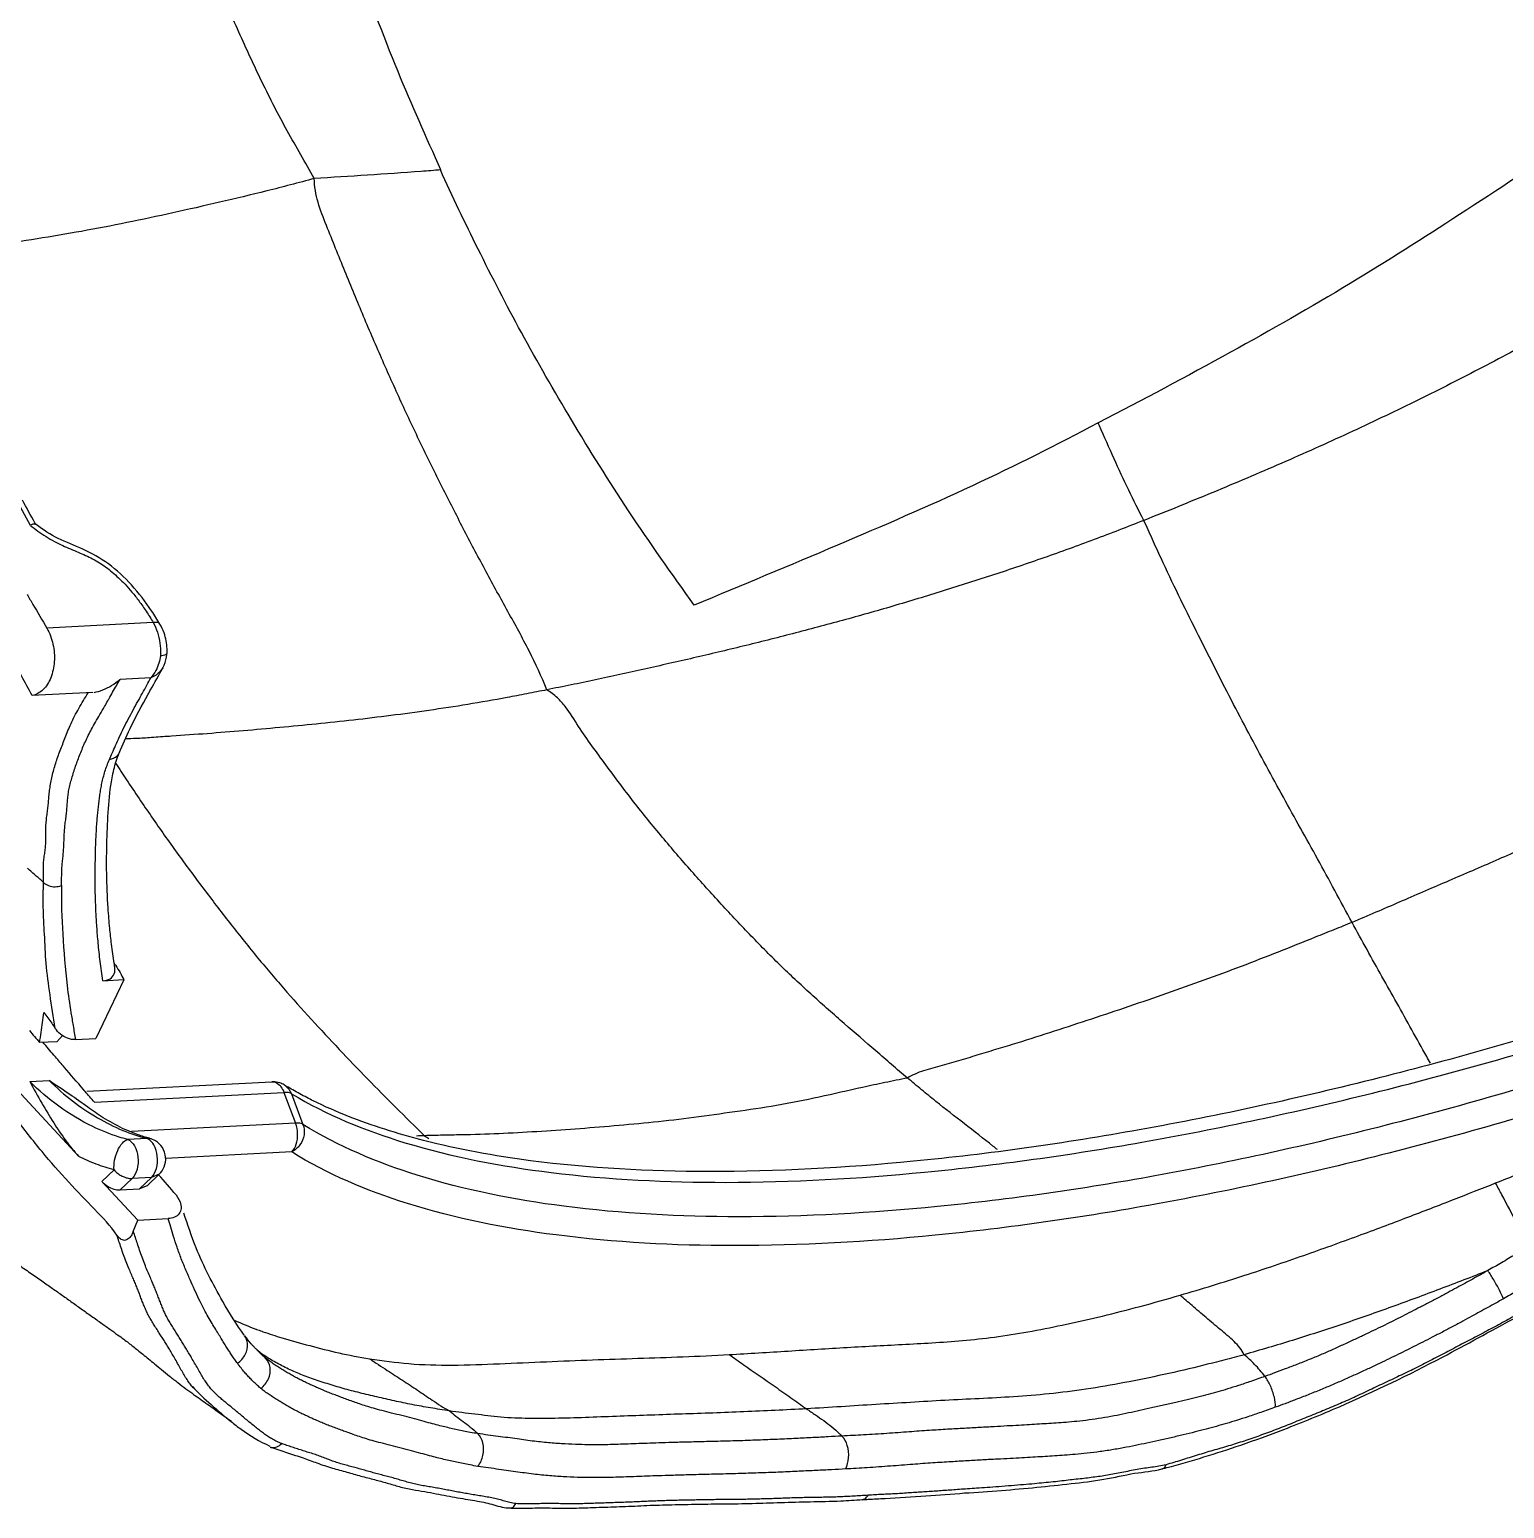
# Model space of a CAD drawing. Header units: inches. Extents: x 133169 to 134399, y -43543 to -42673.
# Drawn here: x 133309.28 to 133343.99, y -43425.19 to -43390.38 of the extents above; entities that cross this region are included whole.
import ezdxf

# ---------------------------------------------------------------- set-up
doc = ezdxf.new("R2010")
doc.units = ezdxf.units.IN
doc.header["$LTSCALE"] = 2
doc.header["$MEASUREMENT"] = 0
doc.layers.get('0').update_dxf_attribs({"linetype": 'CONTINUOUS'})

msp = doc.modelspace()

# ---------------------------------------------------------------- linework, layer by layer
at = {"color": 7, "linetype": 'Continuous'}
for p, q in [((133312.19, -43404.339), (133309.684, -43404.468)), ((133312.346, -43404.373), (133312.345, -43404.372)), ((133312.512, -43405.066), (133312.512, -43405.066)), ((133312.135, -43405.636), (133311.406, -43405.673)), ((133310.764, -43405.981), (133309.34, -43406.054)), ((133311.386, -43407.407), (133311.388, -43407.404)), ((133311.496, -43412.748), (133310.837, -43414.13)), ((133311.001, -43412.767), (133311.499, -43412.741)), ((133309.916, -43414.202), (133310.057, -43414.048)), ((133309.916, -43414.202), (133309.514, -43414.223)), ((133310.358, -43414.154), (133310.837, -43414.13)), ((133310.434, -43416.901), (133308.974, -43415.325)), ((133309.282, -43415.142), (133309.738, -43415.119)), ((133310.626, -43415.368), (133314.981, -43415.144)), ((133310.804, -43415.626), (133315.265, -43415.397)), ((133315.265, -43415.397), (133315.538, -43416.12)), ((133315.267, -43415.217), (133315.268, -43415.217)), ((133315.439, -43415.426), (133315.712, -43416.148)), ((133315.538, -43416.12), (133311.677, -43416.318)), ((133312.044, -43416.479), (133311.586, -43416.503)), ((133315.447, -43416.798), (133312.476, -43416.951)), ((133310.981, -43417.491), (133311.265, -43417.219)), ((133311.824, -43418.401), (133310.981, -43417.491)), ((133311.406, -43417.691), (133311.69, -43417.42)), ((133312.146, -43417.397), (133311.69, -43417.42)), ((133312.146, -43417.397), (133311.862, -43417.668)), ((133312.327, -43417.324), (133312.043, -43417.595)), ((133312.327, -43417.324), (133312.146, -43417.397)), ((133311.406, -43417.691), (133311.862, -43417.668)), ((133312.043, -43417.595), (133311.862, -43417.668)), ((133312.725, -43417.81), (133312.819, -43417.971)), ((133311.719, -43418.667), (133311.824, -43418.401)), ((133311.824, -43418.401), (133312.538, -43418.365)), ((133314.627, -43421.457), (133314.625, -43421.455)), ((133313.124, -43422.346), (133313.104, -43422.322)), ((133335.95, -43424.251), (133335.954, -43424.25)), ((133328.876, -43424.979), (133328.877, -43424.979))]:
    msp.add_line(p, q, dxfattribs=at)
for points, start_tangent, end_tangent in [([(133315.979, -43393.884), (133315.662, -43393.326), (133315.343, -43392.765), (133315.039, -43392.195), (133314.751, -43391.616), (133314.203, -43390.437), (133313.685, -43389.237), (133313.193, -43388.016), (133312.728, -43386.772), (133312.301, -43385.504), (133311.905, -43384.215), (133311.539, -43382.91), (133311.215, -43381.586), (133310.906, -43380.252), (133310.732, -43379.586), (133310.517, -43378.929)], (-0.485106, 0.874455), (-0.349292, 0.937014)), ([(133318.959, -43393.683), (133317.95, -43391.369), (133316.941, -43388.715), (133315.934, -43385.679), (133315.009, -43382.163)], (-0.411961, 0.911202), (-0.225153, 0.974324)), ([(133348.466, -43390.985), (133345.63, -43392.944), (133342.931, -43394.734), (133340.357, -43396.356), (133337.541, -43397.974), (133334.426, -43399.637)], (-0.822245, -0.569134), (-0.889352, -0.457223)), ([(133353.05, -43392.627), (133351.756, -43393.471), (133350.421, -43394.307), (133349.059, -43395.136), (133347.683, -43395.96), (133346.286, -43396.778), (133344.856, -43397.585), (133343.385, -43398.374), (133341.87, -43399.139), (133340.318, -43399.879), (133338.734, -43400.59), (133337.125, -43401.274), (133336.313, -43401.607), (133335.501, -43401.932)], (-0.831245, -0.555906), (-0.93078, -0.365579)), ([(133315.979, -43393.884), (133314.86, -43394.177), (133313.749, -43394.444), (133312.651, -43394.694), (133311.567, -43394.923), (133310.501, -43395.128), (133309.454, -43395.305), (133308.422, -43395.463), (133307.868, -43395.543)], (-0.963881, -0.266332), (-0.990151, -0.14)), ([(133318.959, -43393.683), (133318.49, -43393.718), (133317.231, -43393.806), (133315.979, -43393.884)], (-0.997125, -0.07578), (-0.998319, -0.057967)), ([(133321.451, -43405.921), (133321.034, -43405.005), (133320.536, -43404.079), (133320.022, -43403.139), (133319.517, -43402.183), (133319.02, -43401.21), (133318.531, -43400.221), (133318.054, -43399.21), (133317.59, -43398.179), (133317.139, -43397.131), (133316.918, -43396.6), (133316.698, -43396.066), (133316.481, -43395.53), (133316.265, -43394.99), (133316.067, -43394.443), (133315.979, -43393.884)], (-0.363032, 0.931777), (-0.004609, 0.999989)), ([(133324.919, -43403.928), (133323.374, -43401.705), (133322.028, -43399.562), (133320.854, -43397.512), (133319.833, -43395.544), (133318.946, -43393.684)], (-0.581204, 0.813758), (-0.412659, 0.910886)), ([(133334.425, -43399.634), (133331.469, -43401.115), (133328.294, -43402.514), (133324.919, -43403.928)], (-0.879852, -0.475248), (-0.922869, -0.385113)), ([(133335.501, -43401.932), (133335.145, -43401.22), (133334.8, -43400.479), (133334.457, -43399.707), (133334.426, -43399.637)], (-0.460718, 0.887547), (-0.399138, 0.916891)), ([(133309.298, -43402.049), (133308.921, -43401.363)], (-0.478026, 0.878346), (-0.485593, 0.874185)), ([(133309.403, -43401.991), (133309.108, -43401.454)], (-0.478927, 0.877855), (-0.484867, 0.874588)), ([(133309.419, -43402.023), (133309.38, -43402.018), (133309.298, -43402.048)], (-0.819147, 0.573584), (-0.900523, -0.434807)), ([(133309.298, -43402.049), (133309.476, -43402.185), (133309.665, -43402.312)], (0.77078, -0.637101), (0.849527, -0.527546)), ([(133309.424, -43402.028), (133309.403, -43401.991)], (-0.478592, 0.878037), (-0.478927, 0.877855)), ([(133309.953, -43402.358), (133309.431, -43402.032), (133309.419, -43402.023)], (-0.897052, 0.441926), (-0.78669, 0.617348)), ([(133335.501, -43401.932), (133334.328, -43402.385), (133333.149, -43402.812), (133331.964, -43403.214), (133330.778, -43403.592), (133329.593, -43403.951), (133328.411, -43404.286), (133327.235, -43404.599), (133326.066, -43404.893), (133324.902, -43405.17), (133323.746, -43405.433), (133322.594, -43405.687), (133322.023, -43405.804), (133321.451, -43405.921)], (-0.929174, -0.369643), (-0.978957, -0.204068)), ([(133340.401, -43411.394), (133339.994, -43410.642), (133339.59, -43409.901), (133339.187, -43409.174), (133338.785, -43408.449), (133338.379, -43407.7), (133337.972, -43406.941), (133337.563, -43406.165), (133337.15, -43405.358), (133336.736, -43404.535), (133336.319, -43403.693), (133335.906, -43402.824), (133335.703, -43402.378), (133335.501, -43401.932)], (-0.47523, 0.879862), (-0.415907, 0.909407)), ([(133309.665, -43402.312), (133309.862, -43402.426), (133310.057, -43402.523), (133310.244, -43402.605)], (0.849527, -0.527546), (0.91979, -0.392412)), ([(133312.151, -43404.064), (133311.675, -43403.451), (133311.134, -43402.957), (133310.529, -43402.611), (133309.953, -43402.358)], (-0.559833, 0.828606), (-0.897052, 0.441926)), ([(133310.244, -43402.605), (133310.423, -43402.681), (133310.596, -43402.757), (133310.762, -43402.838), (133310.92, -43402.928), (133311.072, -43403.031), (133311.222, -43403.149), (133311.371, -43403.283), (133311.525, -43403.436), (133311.687, -43403.618)], (0.91979, -0.392412), (0.642475, -0.766307)), ([(133311.687, -43403.618), (133311.854, -43403.831), (133312.022, -43404.071), (133312.19, -43404.339)], (0.642475, -0.766307), (0.511049, -0.859552)), ([(133309.218, -43403.673), (133309.356, -43403.908), (133309.684, -43404.468)], (0.504177, -0.8636), (0.50297, -0.864304)), ([(133309.34, -43406.054), (133308.843, -43405.131), (133308.335, -43404.189)], (-0.478541, 0.878065), (-0.478763, 0.877944)), ([(133312.347, -43404.372), (133312.151, -43404.064)], (-0.511379, 0.859355), (-0.559833, 0.828606)), ([(133312.342, -43404.375), (133312.31, -43404.344), (133312.19, -43404.339)], (-0.544367, 0.838847), (-0.98596, -0.166979)), ([(133309.684, -43404.468), (133309.829, -43404.848), (133309.859, -43405.259), (133309.775, -43405.636), (133309.592, -43405.919), (133309.34, -43406.054)], (0.50297, -0.864304), (-0.983982, -0.178269)), ([(133312.19, -43404.339), (133312.286, -43404.563)], (0.482609, -0.875836), (0.309075, -0.951038)), ([(133312.286, -43404.563), (133312.345, -43404.823)], (0.309075, -0.951038), (0.130573, -0.991439)), ([(133312.442, -43404.581), (133312.345, -43404.372)], (-0.33339, 0.942789), (-0.511191, 0.859467)), ([(133312.513, -43404.955), (133312.442, -43404.581)], (-0.033563, 0.999437), (-0.33339, 0.942789)), ([(133312.345, -43404.823), (133312.357, -43405.072)], (0.130573, -0.991439), (-0.034617, -0.999401)), ([(133312.512, -43405.066), (133312.513, -43404.955)], (0.054959, 0.998489), (-0.033563, 0.999437)), ([(133312.323, -43405.289), (133312.248, -43405.467)], (-0.290586, -0.956849), (-0.474638, -0.880181)), ([(133312.355, -43405.119), (133312.323, -43405.289)], (-0.065688, -0.99784), (-0.290586, -0.956849)), ([(133312.507, -43405.065), (133312.48, -43405.094), (133312.355, -43405.119)], (-0.38262, -0.923906), (-0.995442, -0.095364)), ([(133312.357, -43405.072), (133312.355, -43405.119)], (-0.034617, -0.999401), (-0.066717, -0.997772)), ([(133312.412, -43405.401), (133312.501, -43405.153), (133312.504, -43405.136)], (0.479407, 0.877592), (0.152375, 0.988323)), ([(133312.504, -43405.136), (133312.511, -43405.066)], (0.152375, 0.988323), (0.052852, 0.998602)), ([(133353.214, -43405.367), (133352.962, -43405.454), (133352.709, -43405.571), (133352.203, -43405.849), (133351.694, -43406.125), (133351.183, -43406.392), (133350.671, -43406.663), (133350.158, -43406.935), (133349.119, -43407.467), (133348.061, -43407.987), (133346.988, -43408.496), (133345.905, -43408.996), (133344.814, -43409.486), (133343.715, -43409.968), (133342.612, -43410.444), (133341.51, -43410.919), (133340.962, -43411.157), (133340.401, -43411.394)], (-0.965059, -0.262032), (-0.92473, -0.380624)), ([(133310.795, -43405.979), (133310.999, -43405.922), (133311.208, -43405.817), (133311.406, -43405.673)], (0.987203, 0.159469), (0.758083, 0.652158)), ([(133311.117, -43406.181), (133311.142, -43406.136), (133311.233, -43405.975), (133311.321, -43405.823), (133311.406, -43405.673)], (0.49147, 0.870895), (0.484299, 0.874902)), ([(133311.826, -43406.194), (133311.935, -43405.997), (133312.038, -43405.81), (133312.135, -43405.636)], (0.483417, 0.87539), (0.480874, 0.87679)), ([(133312.126, -43405.919), (133312.417, -43405.398)], (0.491102, 0.871102), (0.471545, 0.881842)), ([(133312.412, -43405.401), (133312.354, -43405.484), (133312.135, -43405.636)], (-0.477332, -0.878723), (-0.918458, -0.395518)), ([(133312.248, -43405.467), (133312.135, -43405.636)], (-0.474638, -0.880181), (-0.633421, -0.773807)), ([(133309.605, -43410.452), (133309.606, -43410.318), (133309.604, -43410.181), (133309.604, -43410.042), (133309.614, -43409.903), (133309.633, -43409.774), (133309.65, -43409.647), (133309.659, -43409.518), (133309.662, -43409.384), (133309.662, -43409.246), (133309.664, -43409.103), (133309.676, -43408.96), (133309.693, -43408.822), (133309.71, -43408.69), (133309.723, -43408.561), (133309.734, -43408.428), (133309.749, -43408.289), (133309.771, -43408.142), (133309.801, -43407.989), (133309.838, -43407.836), (133309.881, -43407.685), (133309.93, -43407.536), (133309.984, -43407.387), (133310.042, -43407.235), (133310.101, -43407.08), (133310.164, -43406.922), (133310.234, -43406.757), (133310.315, -43406.585), (133310.411, -43406.405), (133310.518, -43406.218), (133310.625, -43406.036), (133310.654, -43405.987)], (0.019288, 0.999814), (0.506275, 0.862372)), ([(133311.642, -43406.834), (133312.068, -43406.023)], (0.431608, 0.902061), (0.487874, 0.872914)), ([(133312.068, -43406.023), (133312.126, -43405.919)], (0.487874, 0.872914), (0.491102, 0.871102)), ([(133321.451, -43405.921), (133320.982, -43406.012), (133320.514, -43406.102), (133319.588, -43406.264), (133318.677, -43406.404), (133317.781, -43406.526), (133316.898, -43406.632), (133316.026, -43406.725), (133315.164, -43406.808), (133314.308, -43406.884), (133313.461, -43406.952), (133312.62, -43407.011), (133312.202, -43407.041), (133312.145, -43407.045)], (-0.981729, -0.190285), (-0.997772, -0.06672)), ([(133329.939, -43415.058), (133329.565, -43414.741), (133329.194, -43414.419), (133328.451, -43413.777), (133327.711, -43413.121), (133326.979, -43412.438), (133326.262, -43411.715), (133325.556, -43410.962), (133324.856, -43410.189), (133324.169, -43409.388), (133323.494, -43408.555), (133323.166, -43408.123), (133322.84, -43407.684), (133322.511, -43407.238), (133322.198, -43406.781), (133321.89, -43406.32), (133321.698, -43406.108), (133321.451, -43405.921)], (-0.770568, 0.637358), (-0.861031, 0.508552)), ([(133310.028, -43410.526), (133310.031, -43410.397), (133310.034, -43410.267), (133310.039, -43410.137), (133310.048, -43410.006), (133310.062, -43409.873), (133310.074, -43409.738), (133310.083, -43409.604), (133310.089, -43409.472), (133310.094, -43409.342), (133310.101, -43409.212), (133310.115, -43409.08), (133310.132, -43408.945), (133310.149, -43408.808), (133310.161, -43408.673), (133310.17, -43408.54), (133310.183, -43408.409), (133310.203, -43408.276), (133310.234, -43408.14), (133310.271, -43408), (133310.314, -43407.859), (133310.361, -43407.717), (133310.412, -43407.574), (133310.468, -43407.429), (133310.527, -43407.285), (133310.59, -43407.141), (133310.659, -43406.996), (133310.738, -43406.845), (133310.83, -43406.68), (133310.935, -43406.499), (133311.043, -43406.311), (133311.117, -43406.181)], (0.010754, 0.999942), (0.49147, 0.870895)), ([(133311.601, -43406.609), (133311.714, -43406.398), (133311.826, -43406.194)], (0.464692, 0.885472), (0.483417, 0.87539)), ([(133311.39, -43407.033), (133311.492, -43406.822), (133311.601, -43406.609)], (0.423687, 0.905808), (0.464692, 0.885472)), ([(133311.158, -43407.557), (133311.222, -43407.409), (133311.3, -43407.231), (133311.39, -43407.033)], (0.395852, 0.918314), (0.423687, 0.905808)), ([(133311.385, -43407.407), (133311.642, -43406.834)], (0.394761, 0.918784), (0.431608, 0.902061)), ([(133312.145, -43407.045), (133311.783, -43407.066), (133311.534, -43407.076)], (-0.997772, -0.06672), (-0.998788, -0.049211)), ([(133311.158, -43407.557), (133311.339, -43407.474), (133311.385, -43407.406)], (0.988158, 0.153442), (0.40343, 0.915011)), ([(133311.316, -43407.601), (133311.388, -43407.404)], (0.304899, 0.952385), (0.387734, 0.921771)), ([(133310.981, -43408.118), (133311.013, -43407.981), (133311.052, -43407.842), (133311.1, -43407.7), (133311.158, -43407.557)], (0.202824, 0.979215), (0.395969, 0.918264)), ([(133311.218, -43407.993), (133311.316, -43407.601)], (0.184167, 0.982895), (0.304899, 0.952385)), ([(133311.307, -43407.657), (133311.559, -43408.035), (133311.854, -43408.475), (133312.15, -43408.912), (133312.752, -43409.764), (133313.364, -43410.592), (133313.984, -43411.399), (133314.613, -43412.186), (133315.255, -43412.943), (133315.907, -43413.674), (133316.566, -43414.382), (133317.23, -43415.075), (133317.9, -43415.753), (133318.574, -43416.415)], (0.549954, -0.835195), (0.717678, -0.696376)), ([(133310.893, -43411.881), (133310.861, -43411.494), (133310.84, -43411.149), (133310.828, -43410.835), (133310.822, -43410.549), (133310.822, -43410.288), (133310.824, -43410.048), (133310.828, -43409.826), (133310.833, -43409.622), (133310.84, -43409.433), (133310.849, -43409.257), (133310.859, -43409.092), (133310.871, -43408.938), (133310.885, -43408.792), (133310.901, -43408.652), (133310.917, -43408.518), (133310.935, -43408.385), (133310.956, -43408.252), (133310.981, -43408.118)], (-0.092955, 0.99567), (0.202824, 0.979215)), ([(133311.165, -43411.534), (133311.127, -43411.058), (133311.093, -43410.246), (133311.099, -43409.46), (133311.133, -43408.714), (133311.218, -43407.993)], (-0.096137, 0.995368), (0.184167, 0.982895)), ([(133309.605, -43410.452), (133309.521, -43410.377), (133309.436, -43410.304), (133309.227, -43410.116)], (-0.730985, 0.682394), (-0.72784, 0.685747)), ([(133309.882, -43413.888), (133309.759, -43413.096), (133309.669, -43412.358), (133309.629, -43411.671), (133309.6, -43411.034), (133309.605, -43410.452)], (-0.156251, 0.987717), (0.01815, 0.999835)), ([(133309.605, -43410.452), (133309.726, -43410.528), (133309.878, -43410.555), (133310.028, -43410.526)], (0.707361, -0.706852), (0.928281, 0.371879)), ([(133310.028, -43410.526), (133310.059, -43411.671), (133310.161, -43412.882), (133310.252, -43413.521)], (-0.017733, -0.999843), (0.157974, -0.987443)), ([(133311.207, -43411.909), (133311.165, -43411.534)], (-0.123319, 0.992367), (-0.096137, 0.995368)), ([(133340.401, -43411.394), (133339.974, -43411.567), (133339.536, -43411.743), (133338.663, -43412.092), (133337.789, -43412.431), (133336.911, -43412.755), (133336.031, -43413.069), (133335.15, -43413.374), (133334.269, -43413.669), (133333.388, -43413.957), (133332.508, -43414.238), (133332.068, -43414.372), (133331.629, -43414.504), (133331.192, -43414.637), (133330.752, -43414.763), (133330.316, -43414.887), (133330.116, -43414.963), (133329.939, -43415.058)], (-0.924684, -0.380734), (-0.835479, -0.549523)), ([(133342.248, -43414.711), (133342.157, -43414.548), (133341.806, -43413.92), (133341.455, -43413.29), (133341.105, -43412.666), (133340.753, -43412.036), (133340.401, -43411.394)], (-0.488211, 0.872725), (-0.477006, 0.8789)), ([(133310.939, -43412.312), (133310.893, -43411.881)], (-0.120322, 0.992735), (-0.092955, 0.99567)), ([(133311.269, -43412.355), (133311.207, -43411.909)], (-0.15302, 0.988223), (-0.123319, 0.992367)), ([(133311.001, -43412.767), (133310.939, -43412.312)], (-0.152166, 0.988355), (-0.120322, 0.992735)), ([(133311.001, -43412.767), (133311.171, -43412.719), (133311.27, -43412.602)], (0.998687, 0.051227), (0.371083, 0.9286)), ([(133311.284, -43412.45), (133311.269, -43412.355)], (-0.158285, 0.987393), (-0.15302, 0.988223)), ([(133311.27, -43412.354), (133311.306, -43412.409), (133311.407, -43412.576)], (0.545071, -0.83839), (0.49903, -0.866585)), ([(133311.27, -43412.602), (133311.283, -43412.45)], (0.371083, 0.9286), (-0.153224, 0.988192)), ([(133311.407, -43412.576), (133311.495, -43412.742)], (0.49903, -0.866585), (0.436283, -0.899809)), ([(133311.335, -43418.758), (133310.808, -43418.148), (133310.2, -43417.508), (133309.571, -43416.789), (133308.926, -43415.978), (133308.217, -43415.106), (133307.423, -43414.18), (133306.525, -43413.199)], (-0.545294, 0.838245), (-0.678633, 0.734478)), ([(133309.581, -43413.75), (133309.614, -43413.518)], (0.140155, 0.99013), (0.144102, 0.989563)), ([(133309.614, -43413.518), (133309.71, -43413.643), (133309.8, -43413.766), (133309.882, -43413.888)], (0.616148, -0.78763), (0.531445, -0.847093)), ([(133310.252, -43413.521), (133310.302, -43413.823)], (0.157974, -0.987443), (0.166371, -0.986063)), ([(133346.322, -43413.553), (133341.039, -43415.054), (133335.392, -43416.277), (133330.077, -43417.018), (133325.255, -43417.26), (133321.068, -43417.003), (133318.547, -43416.527)], (-0.953636, -0.300962), (-0.968422, 0.249315)), ([(133309.274, -43413.939), (133309.514, -43414.223)], (0.645997, -0.76334), (0.640685, -0.767803)), ([(133309.514, -43414.223), (133309.548, -43413.985), (133309.581, -43413.75)], (0.140869, 0.990028), (0.140155, 0.99013)), ([(133310.004, -43414.023), (133309.882, -43413.888)], (-0.77718, 0.629278), (-0.531445, 0.847093)), ([(133310.358, -43414.154), (133310.174, -43414.122), (133310.004, -43414.023)], (-0.998687, -0.051227), (-0.77718, 0.629278)), ([(133310.302, -43413.823), (133310.358, -43414.154)], (0.166371, -0.986063), (0.168734, -0.985662)), ([(133315.439, -43415.426), (133318.11, -43416.579), (133321.549, -43417.28), (133325.661, -43417.513), (133330.339, -43417.273), (133335.457, -43416.567), (133340.883, -43415.411), (133346.41, -43413.854)], (0.855128, -0.518418), (0.953869, 0.300224)), ([(133309.724, -43414.372), (133309.59, -43414.217)], (-0.655362, 0.755315), (-0.657449, 0.753499)), ([(133309.852, -43414.52), (133309.724, -43414.372)], (-0.653452, 0.756968), (-0.655362, 0.755315)), ([(133309.887, -43414.56), (133309.852, -43414.52)], (-0.652968, 0.757385), (-0.653452, 0.756968)), ([(133310.1, -43414.808), (133309.887, -43414.56)], (-0.651015, 0.759065), (-0.652968, 0.757385)), ([(133346.747, -43414.556), (133341.173, -43416.176), (133335.758, -43417.362), (133330.645, -43418.083), (133325.968, -43418.323), (133321.85, -43418.075), (133318.4, -43417.344), (133315.712, -43416.148)], (-0.950905, -0.309482), (-0.848722, 0.52884)), ([(133310.545, -43415.326), (133310.1, -43414.808)], (-0.652614, 0.75769), (-0.651015, 0.759065)), ([(133329.939, -43415.058), (133329.407, -43415.165), (133328.883, -43415.277), (133327.859, -43415.507), (133326.856, -43415.704), (133325.874, -43415.854), (133324.91, -43415.987), (133323.963, -43416.098), (133323.033, -43416.186), (133322.118, -43416.26), (133321.213, -43416.321), (133320.321, -43416.368), (133319.437, -43416.396), (133318.999, -43416.405), (133318.574, -43416.415)], (-0.981789, -0.189974), (-0.999605, -0.028108)), ([(133332.055, -43416.743), (133331.95, -43416.66), (133331.277, -43416.134), (133330.605, -43415.607), (133330.271, -43415.334), (133329.939, -43415.058)], (-0.787434, 0.616399), (-0.770622, 0.637292)), ([(133343.779, -43417.528), (133344.848, -43417.109), (133345.821, -43416.73), (133346.706, -43416.39), (133347.516, -43416.081), (133348.263, -43415.795), (133348.96, -43415.526), (133349.621, -43415.268), (133350.257, -43415.013)], (0.930273, 0.366869), (0.925652, 0.378375)), ([(133310.765, -43416.2), (133309.965, -43415.719), (133309.282, -43415.142)], (-0.899155, 0.437629), (-0.714353, 0.699785)), ([(133309.282, -43415.142), (133309.567, -43415.648), (133309.845, -43416.111), (133310.132, -43416.533)], (0.486426, -0.873722), (0.594259, -0.804274)), ([(133310.226, -43415.446), (133309.738, -43415.119)], (-0.825133, 0.564938), (-0.833172, 0.553015)), ([(133309.739, -43415.118), (133310.29, -43415.598)], (0.714388, -0.699749), (0.793123, -0.609062)), ([(133310.645, -43415.744), (133310.226, -43415.446)], (-0.802631, 0.596475), (-0.825133, 0.564938)), ([(133310.583, -43415.371), (133310.545, -43415.326)], (-0.653108, 0.757265), (-0.652614, 0.75769)), ([(133310.804, -43415.626), (133310.583, -43415.371)], (-0.657054, 0.753843), (-0.653108, 0.757265)), ([(133315.167, -43415.17), (133315.011, -43415.144), (133314.981, -43415.144)], (-0.947155, 0.320777), (-0.998625, -0.05242)), ([(133314.981, -43415.145), (133314.995, -43415.144), (133315.149, -43415.214), (133315.193, -43415.262)], (0.997716, 0.067556), (0.604748, -0.796417)), ([(133315.267, -43415.217), (133315.167, -43415.17)], (-0.85409, 0.520125), (-0.947155, 0.320777)), ([(133315.193, -43415.262), (133315.265, -43415.397)], (0.604748, -0.796417), (0.354333, -0.935119)), ([(133315.439, -43415.426), (133315.394, -43415.408), (133315.336, -43415.398), (133315.265, -43415.397)], (-0.851922, 0.523669), (-0.998687, -0.051227)), ([(133315.327, -43415.253), (133315.266, -43415.216)], (-0.859068, 0.511862), (-0.854763, 0.519018)), ([(133315.268, -43415.217), (133315.299, -43415.239)], (0.854299, -0.519782), (0.798786, -0.601616)), ([(133315.299, -43415.239), (133315.439, -43415.426)], (0.798786, -0.601616), (0.356126, -0.934438)), ([(133315.474, -43415.339), (133315.327, -43415.253)], (-0.868889, 0.495007), (-0.859068, 0.511862)), ([(133346.913, -43415.184), (133341.268, -43416.825), (133335.775, -43418.027), (133330.589, -43418.759), (133325.845, -43419.003), (133321.667, -43418.751), (133318.169, -43418.01), (133315.447, -43416.798)], (-0.950924, -0.309426), (-0.848759, 0.528781)), ([(133315.801, -43415.516), (133315.474, -43415.339)], (-0.888237, 0.459385), (-0.868889, 0.495007)), ([(133310.29, -43415.598), (133310.879, -43415.994), (133311.473, -43416.29)], (0.793123, -0.609062), (0.923831, -0.3828)), ([(133311.011, -43415.992), (133310.645, -43415.744)], (-0.849987, 0.526804), (-0.802788, 0.596265)), ([(133315.954, -43415.594), (133315.801, -43415.516)], (-0.896207, 0.443636), (-0.888237, 0.459385)), ([(133318.547, -43416.527), (133317.636, -43416.264), (133315.954, -43415.594)], (-0.968422, 0.249315), (-0.896207, 0.443636)), ([(133311.468, -43416.242), (133311.011, -43415.992)], (-0.90393, 0.427679), (-0.849987, 0.526804)), ([(133315.447, -43416.798), (133315.553, -43416.617), (133315.586, -43416.368), (133315.538, -43416.12)], (0.716015, 0.698085), (-0.354333, 0.935119)), ([(133315.712, -43416.148), (133315.737, -43416.394), (133315.64, -43416.631), (133315.447, -43416.798)], (0.353491, -0.935438), (-0.889656, -0.456632)), ([(133315.712, -43416.148), (133315.668, -43416.13), (133315.608, -43416.12), (133315.538, -43416.12)], (-0.851922, 0.523669), (-0.998687, -0.051227)), ([(133311.383, -43416.447), (133310.765, -43416.2)], (-0.955779, 0.294087), (-0.899155, 0.437629)), ([(133311.265, -43417.22), (133311.28, -43416.994), (133311.351, -43416.766), (133311.462, -43416.589), (133311.588, -43416.503)], (-0.076062, 0.997103), (0.967813, 0.25167)), ([(133311.586, -43416.503), (133311.383, -43416.447)], (-0.971359, 0.237615), (-0.955779, 0.294087)), ([(133311.673, -43416.332), (133311.468, -43416.242)], (-0.926215, 0.376995), (-0.90393, 0.427679)), ([(133311.473, -43416.29), (133312.044, -43416.479)], (0.923831, -0.3828), (0.971369, -0.237574)), ([(133311.588, -43416.503), (133311.745, -43416.656)], (0.919368, -0.393399), (0.498846, -0.866691)), ([(133311.83, -43416.392), (133311.673, -43416.332)], (-0.942034, 0.335517), (-0.926215, 0.376995)), ([(133312.104, -43416.478), (133311.83, -43416.392)], (-0.967038, 0.254633), (-0.942034, 0.335517)), ([(133312.102, -43416.476), (133312.044, -43416.479)], (-0.956074, 0.293125), (-0.812699, -0.582684)), ([(133312.08, -43416.498), (133312.044, -43416.479)], (-0.841712, 0.539927), (-0.919345, 0.393453)), ([(133312.201, -43416.633), (133312.08, -43416.498)], (-0.498858, 0.866684), (-0.841712, 0.539927)), ([(133312.403, -43416.694), (133312.241, -43416.535), (133312.102, -43416.477)], (-0.535986, 0.844227), (-0.970265, 0.242047)), ([(133318.574, -43416.415), (133318.381, -43416.423)], (-0.999368, -0.03554), (-0.998828, -0.048411)), ([(133318.574, -43416.415), (133318.674, -43416.483)], (0.834793, -0.550564), (0.821275, -0.570532)), ([(133310.132, -43416.533), (133310.434, -43416.901)], (0.594259, -0.804274), (0.679662, -0.733525)), ([(133311.745, -43416.656), (133311.827, -43416.922), (133311.806, -43417.209)], (0.498846, -0.866691), (-0.264274, -0.964448)), ([(133312.262, -43417.185), (133312.283, -43416.898), (133312.201, -43416.633)], (0.264273, 0.964448), (-0.498858, 0.866684)), ([(133312.447, -43417.146), (133312.48, -43416.924), (133312.403, -43416.694)], (0.368336, 0.929693), (-0.535986, 0.844227)), ([(133311.265, -43417.219), (133310.846, -43417.084), (133310.434, -43416.901)], (-0.96743, 0.25314), (-0.893476, 0.449111)), ([(133312.146, -43417.397), (133312.262, -43417.185)], (0.723254, 0.690582), (0.264273, 0.964448)), ([(133312.327, -43417.324), (133312.447, -43417.146)], (0.723254, 0.690582), (0.368336, 0.929693)), ([(133310.981, -43417.491), (133311.113, -43417.602), (133311.261, -43417.672), (133311.406, -43417.691)], (0.679675, -0.733514), (0.998687, 0.051227)), ([(133311.265, -43417.22), (133311.345, -43417.295), (133311.437, -43417.354), (133311.532, -43417.396), (133311.619, -43417.419), (133311.69, -43417.42)], (0.66091, -0.750465), (0.9942, 0.107549)), ([(133311.806, -43417.209), (133311.69, -43417.42)], (-0.264274, -0.964448), (-0.723254, -0.690582)), ([(133312.725, -43417.81), (133312.314, -43417.335)], (-0.623872, 0.781527), (-0.668589, 0.743632)), ([(133336.354, -43420.169), (133337.876, -43419.701), (133339.269, -43419.231), (133340.545, -43418.771), (133341.715, -43418.332), (133342.792, -43417.916), (133343.779, -43417.528)], (0.959446, 0.281893), (0.930259, 0.366903)), ([(133344.571, -43419.032), (133344.425, -43418.742), (133344.282, -43418.473), (133343.926, -43417.805), (133343.779, -43417.528)], (-0.428839, 0.903381), (-0.467118, 0.884195)), ([(133312.819, -43417.971), (133312.843, -43418.126), (133312.796, -43418.25), (133312.689, -43418.332), (133312.538, -43418.365)], (0.351558, -0.936166), (-0.998687, -0.051227)), ([(133313.199, -43419.058), (133312.908, -43418.235)], (-0.374566, 0.9272), (-0.310242, 0.950658)), ([(133307.656, -43418.504), (133307.887, -43418.666), (133308.251, -43418.92), (133308.598, -43419.161), (133308.921, -43419.384), (133309.219, -43419.591), (133309.499, -43419.786), (133309.756, -43419.967), (133309.991, -43420.132), (133310.222, -43420.296), (133310.46, -43420.466), (133310.705, -43420.641), (133310.948, -43420.813), (133311.165, -43420.968), (133311.349, -43421.1), (133311.494, -43421.206), (133311.607, -43421.291), (133311.709, -43421.37), (133311.821, -43421.458), (133311.943, -43421.558), (133312.078, -43421.668), (133312.22, -43421.785), (133312.383, -43421.921), (133312.571, -43422.073), (133312.767, -43422.227), (133312.958, -43422.372), (133313.139, -43422.504), (133313.309, -43422.626), (133313.469, -43422.739), (133313.626, -43422.85), (133313.782, -43422.961), (133313.932, -43423.068)], (0.818558, -0.574424), (0.810355, -0.585939)), ([(133313.573, -43420.835), (133313.482, -43420.679), (133313.387, -43420.507), (133313.29, -43420.314), (133313.189, -43420.1), (133313.081, -43419.86), (133312.965, -43419.595), (133312.849, -43419.314), (133312.749, -43419.039), (133312.668, -43418.788), (133312.601, -43418.565), (133312.538, -43418.365)], (-0.514483, 0.8575), (-0.309158, 0.951011)), ([(133311.719, -43418.667), (133311.667, -43418.769), (133311.598, -43418.845), (133311.512, -43418.878), (133311.414, -43418.845), (133311.335, -43418.758)], (-0.368268, -0.92972), (-0.545294, 0.838245)), ([(133313.104, -43422.322), (133313.072, -43422.282), (133313.002, -43422.183), (133312.933, -43422.076), (133312.866, -43421.961), (133312.797, -43421.838), (133312.724, -43421.709), (133312.651, -43421.583), (133312.585, -43421.469), (133312.523, -43421.366), (133312.46, -43421.264), (133312.395, -43421.162), (133312.329, -43421.059), (133312.261, -43420.954), (133312.194, -43420.848), (133312.13, -43420.741), (133312.07, -43420.633), (133312.018, -43420.526), (133311.972, -43420.42), (133311.93, -43420.315), (133311.89, -43420.211), (133311.851, -43420.107), (133311.81, -43420.002), (133311.767, -43419.896), (133311.721, -43419.787), (133311.67, -43419.67), (133311.613, -43419.537), (133311.55, -43419.385), (133311.487, -43419.217), (133311.432, -43419.054), (133311.382, -43418.902), (133311.335, -43418.758)], (-0.630608, 0.776101), (-0.313244, 0.949673)), ([(133313.638, -43422.471), (133313.563, -43422.391), (133313.492, -43422.305), (133313.424, -43422.21), (133313.357, -43422.105), (133313.289, -43421.991), (133313.218, -43421.867), (133313.144, -43421.736), (133313.07, -43421.608), (133313.003, -43421.494), (133312.941, -43421.391), (133312.879, -43421.289), (133312.816, -43421.188), (133312.751, -43421.087), (133312.686, -43420.986), (133312.623, -43420.884), (133312.562, -43420.782), (133312.506, -43420.68), (133312.456, -43420.578), (133312.411, -43420.474), (133312.368, -43420.37), (133312.327, -43420.265), (133312.286, -43420.159), (133312.244, -43420.052), (133312.201, -43419.944), (133312.154, -43419.835), (133312.104, -43419.719), (133312.049, -43419.589), (133311.987, -43419.439), (133311.925, -43419.274), (133311.868, -43419.11), (133311.816, -43418.956), (133311.768, -43418.81), (133311.719, -43418.667)], (-0.710153, 0.704047), (-0.324525, 0.945877)), ([(133314.331, -43421.111), (133313.825, -43420.315), (133313.199, -43419.058)], (-0.602127, 0.798401), (-0.374566, 0.9272)), ([(133344.571, -43419.032), (133344.41, -43419.123), (133344.247, -43419.215), (133344.083, -43419.309), (133343.919, -43419.404), (133343.757, -43419.498), (133343.597, -43419.59)], (-0.87291, -0.487881), (-0.867221, -0.497923)), ([(133343.597, -43419.59), (133343.52, -43419.621), (133342.959, -43419.838), (133342.396, -43420.053), (133341.833, -43420.264), (133341.267, -43420.469), (133340.701, -43420.67), (133340.134, -43420.865), (133339.566, -43421.052), (133338.998, -43421.232), (133338.431, -43421.403), (133337.863, -43421.569)], (-0.930012, -0.36753), (-0.961461, -0.274942)), ([(133343.597, -43419.59), (133343.421, -43419.69), (133343.241, -43419.789), (133343.058, -43419.89), (133342.866, -43419.994), (133342.66, -43420.105), (133342.429, -43420.228), (133342.184, -43420.357), (133341.952, -43420.477), (133341.737, -43420.588), (133341.53, -43420.693), (133341.327, -43420.795), (133341.122, -43420.897), (133340.908, -43421), (133340.681, -43421.109), (133340.436, -43421.223), (133340.179, -43421.342), (133339.919, -43421.461), (133339.66, -43421.574), (133339.389, -43421.686), (133339.102, -43421.8), (133338.825, -43421.906), (133338.575, -43421.999), (133338.351, -43422.08)], (-0.868847, -0.49508), (-0.941829, -0.336091)), ([(133343.964, -43420.253), (133343.872, -43420.054), (133343.734, -43419.807), (133343.597, -43419.59)], (-0.364581, 0.931172), (-0.569671, 0.821873)), ([(133345.594, -43419.925), (133345.409, -43420.02), (133345.223, -43420.117), (133345.039, -43420.215), (133344.855, -43420.314), (133344.671, -43420.414), (133344.488, -43420.515), (133344.306, -43420.615), (133344.123, -43420.715), (133343.941, -43420.815), (133343.759, -43420.913), (133343.577, -43421.011), (133343.394, -43421.107), (133343.21, -43421.203), (133343.026, -43421.299), (133342.842, -43421.396), (133342.658, -43421.493), (133342.474, -43421.59), (133342.291, -43421.686), (133342.109, -43421.78), (133341.927, -43421.872), (133341.743, -43421.961), (133341.559, -43422.049), (133341.374, -43422.136), (133341.188, -43422.223), (133341.002, -43422.312), (133340.816, -43422.4), (133340.631, -43422.488), (133340.447, -43422.574), (133340.263, -43422.658), (133340.079, -43422.738), (133339.895, -43422.816), (133339.709, -43422.892), (133339.523, -43422.967), (133339.337, -43423.043), (133339.15, -43423.119), (133338.965, -43423.194), (133338.779, -43423.267), (133338.595, -43423.339), (133338.41, -43423.409), (133338.226, -43423.476), (133338.042, -43423.541), (133337.859, -43423.602), (133337.676, -43423.661), (133337.493, -43423.717), (133337.31, -43423.772), (133337.126, -43423.825), (133336.941, -43423.879), (133336.755, -43423.936)], (-0.892262, -0.451517), (-0.955533, -0.294885)), ([(133344.933, -43419.709), (133344.771, -43419.798), (133344.609, -43419.887), (133344.448, -43419.977), (133344.287, -43420.068), (133344.126, -43420.16), (133343.964, -43420.253)], (-0.875727, -0.482807), (-0.869114, -0.494612)), ([(133325.744, -43421.567), (133326.436, -43421.526), (133327.132, -43421.483), (133327.827, -43421.44), (133328.521, -43421.398), (133329.213, -43421.36), (133329.902, -43421.323), (133330.602, -43421.284), (133331.325, -43421.229), (133332.084, -43421.141), (133332.871, -43421.012), (133333.683, -43420.851), (133334.527, -43420.659), (133335.414, -43420.433), (133336.354, -43420.169)], (0.998479, 0.055139), (0.959461, 0.281842)), ([(133337.863, -43421.569), (133337.762, -43421.409), (133337.626, -43421.259), (133337.299, -43420.977), (133336.966, -43420.696), (133336.636, -43420.413), (133336.495, -43420.291), (133336.354, -43420.169)], (-0.43382, 0.901), (-0.758786, 0.65134)), ([(133343.964, -43420.253), (133343.783, -43420.355), (133343.599, -43420.457), (133343.412, -43420.56), (133343.219, -43420.665), (133343.01, -43420.778), (133342.776, -43420.904), (133342.526, -43421.036), (133342.288, -43421.16), (133342.068, -43421.273), (133341.858, -43421.378), (133341.651, -43421.481), (133341.442, -43421.585), (133341.223, -43421.691), (133340.989, -43421.803), (133340.739, -43421.92), (133340.477, -43422.04), (133340.208, -43422.161), (133339.939, -43422.278), (133339.66, -43422.395), (133339.365, -43422.515), (133339.08, -43422.626), (133338.824, -43422.723), (133338.595, -43422.807)], (-0.869055, -0.494716), (-0.939765, -0.341821)), ([(133313.929, -43421.413), (133313.869, -43421.317), (133313.805, -43421.213), (133313.735, -43421.1), (133313.658, -43420.974), (133313.573, -43420.835)], (-0.526549, 0.850145), (-0.514483, 0.8575)), ([(133314.106, -43420.761), (133314.6, -43420.966)], (0.910295, -0.413959), (0.936394, -0.350951)), ([(133314.6, -43420.966), (133314.622, -43420.974)], (0.936394, -0.350951), (0.937384, -0.348296)), ([(133314.622, -43420.974), (133314.74, -43421.017)], (0.937384, -0.348296), (0.9424, -0.334489)), ([(133314.74, -43421.017), (133314.771, -43421.028)], (0.9424, -0.334489), (0.943603, -0.331079)), ([(133314.771, -43421.028), (133315.215, -43421.172), (133315.872, -43421.357), (133316.554, -43421.527), (133317.281, -43421.665)], (0.943603, -0.331079), (0.988552, -0.150878)), ([(133338.797, -43423.327), (133340.103, -43422.793), (133342.53, -43421.625), (133344.213, -43420.717)], (0.933665, 0.358147), (0.881139, 0.472857)), ([(133314.168, -43421.772), (133314.355, -43421.562), (133314.408, -43421.307), (133314.338, -43421.122)], (0.825629, 0.564213), (-0.592857, 0.805308)), ([(133314.493, -43421.312), (133314.343, -43421.128), (133314.338, -43421.122)], (-0.658934, 0.752201), (-0.598674, 0.800993)), ([(133314.509, -43421.33), (133314.493, -43421.312)], (-0.663169, 0.74847), (-0.658934, 0.752201)), ([(133314.526, -43421.35), (133314.509, -43421.33)], (-0.667379, 0.744718), (-0.663169, 0.74847)), ([(133314.572, -43421.4), (133314.526, -43421.35)], (-0.679341, 0.733822), (-0.667379, 0.744718)), ([(133314.168, -43421.772), (133314.105, -43421.685), (133314.045, -43421.597), (133313.987, -43421.506), (133313.929, -43421.413)], (-0.600187, 0.799859), (-0.526549, 0.850145)), ([(133314.601, -43421.431), (133314.572, -43421.4)], (-0.68816, 0.725559), (-0.679341, 0.733822)), ([(133314.63, -43421.453), (133314.603, -43421.429)], (-0.741778, 0.670645), (-0.745106, 0.666946)), ([(133314.833, -43421.649), (133314.76, -43421.586), (133314.69, -43421.52), (133314.625, -43421.455)], (-0.772763, 0.634694), (-0.69565, 0.71838)), ([(133314.701, -43421.518), (133314.627, -43421.456)], (-0.788299, 0.615293), (-0.740592, 0.671955)), ([(133314.833, -43421.649), (133314.797, -43421.613), (133314.701, -43421.518)], (-0.708188, 0.706024), (-0.714051, 0.700093)), ([(133319.158, -43422.893), (133318.714, -43422.821), (133318.282, -43422.744), (133317.863, -43422.657), (133317.454, -43422.564), (133317.05, -43422.467), (133316.654, -43422.365), (133316.279, -43422.251), (133315.913, -43422.132), (133315.574, -43421.997), (133315.255, -43421.85), (133314.961, -43421.69), (133314.824, -43421.605), (133314.701, -43421.518)], (-0.987702, 0.156346), (-0.78976, 0.613416)), ([(133314.722, -43422.364), (133314.897, -43422.137), (133314.939, -43421.869), (133314.833, -43421.649)], (0.781953, 0.623337), (-0.7112, 0.702989)), ([(133319.824, -43423.427), (133319.65, -43423.398), (133319.492, -43423.367), (133319.342, -43423.336), (133319.196, -43423.304), (133319.049, -43423.27), (133318.892, -43423.231), (133318.715, -43423.184), (133318.51, -43423.128), (133318.282, -43423.066), (133318.04, -43423.004), (133317.798, -43422.943), (133317.57, -43422.885), (133317.369, -43422.83), (133317.197, -43422.779), (133317.045, -43422.729), (133316.908, -43422.681), (133316.778, -43422.634), (133316.652, -43422.588), (133316.529, -43422.541), (133316.408, -43422.495), (133316.29, -43422.448), (133316.175, -43422.4), (133316.061, -43422.351), (133315.948, -43422.301), (133315.836, -43422.25), (133315.727, -43422.199), (133315.62, -43422.145), (133315.515, -43422.09), (133315.412, -43422.031), (133315.31, -43421.971), (133315.209, -43421.908), (133315.109, -43421.845), (133315.012, -43421.781), (133314.92, -43421.716), (133314.833, -43421.649)], (-0.989515, 0.144431), (-0.775475, 0.631379)), ([(133317.281, -43421.665), (133318.2, -43421.779), (133319.228, -43421.815), (133320.334, -43421.782), (133321.442, -43421.734), (133322.527, -43421.691), (133323.594, -43421.655), (133324.653, -43421.618), (133325.744, -43421.567)], (0.988555, -0.150864), (0.998479, 0.055141)), ([(133317.281, -43421.665), (133317.696, -43421.939), (133318.055, -43422.172), (133318.408, -43422.405), (133318.756, -43422.641), (133319.158, -43422.893)], (0.830245, -0.557398), (0.869002, -0.494808)), ([(133325.744, -43421.567), (133326.075, -43421.8), (133326.822, -43422.321), (133327.192, -43422.582), (133327.563, -43422.843)], (0.814977, -0.579493), (0.820633, -0.571456)), ([(133337.863, -43421.569), (133337.387, -43421.698), (133336.91, -43421.818), (133335.969, -43422.038), (133335.043, -43422.227), (133334.139, -43422.382), (133333.269, -43422.491), (133332.436, -43422.559), (133331.625, -43422.605), (133330.819, -43422.646), (133330.008, -43422.693), (133329.194, -43422.742), (133328.377, -43422.794), (133327.563, -43422.843)], (-0.961387, -0.2752), (-0.998575, -0.053368)), ([(133338.351, -43422.08), (133338.108, -43421.798), (133337.863, -43421.569)], (-0.605223, 0.796056), (-0.765907, 0.642952)), ([(133314.722, -43422.365), (133314.642, -43422.295), (133314.565, -43422.223), (133314.49, -43422.148), (133314.414, -43422.067), (133314.336, -43421.979), (133314.254, -43421.882), (133314.168, -43421.772)], (-0.771297, 0.636476), (-0.599777, 0.800167)), ([(133313.11, -43422.317), (133313.552, -43422.745)], (0.655662, -0.755055), (0.749199, -0.662345)), ([(133319.829, -43424.198), (133319.644, -43424.165), (133319.479, -43424.132), (133319.327, -43424.099), (133319.18, -43424.067), (133319.03, -43424.033), (133318.869, -43423.994), (133318.691, -43423.948), (133318.488, -43423.893), (133318.264, -43423.834), (133318.023, -43423.772), (133317.779, -43423.709), (133317.546, -43423.648), (133317.339, -43423.591), (133317.16, -43423.537), (133317.002, -43423.485), (133316.862, -43423.436), (133316.732, -43423.389), (133316.607, -43423.344), (133316.483, -43423.298), (133316.362, -43423.252), (133316.241, -43423.205), (133316.123, -43423.155), (133316.005, -43423.104), (133315.888, -43423.052), (133315.773, -43422.999), (133315.659, -43422.944), (133315.546, -43422.887), (133315.436, -43422.828), (133315.328, -43422.767), (133315.223, -43422.704), (133315.12, -43422.64), (133315.017, -43422.575), (133314.916, -43422.508), (133314.817, -43422.438), (133314.722, -43422.365)], (-0.987578, 0.157132), (-0.773817, 0.633409)), ([(133338.351, -43422.08), (133338.02, -43422.197), (133337.725, -43422.297), (133337.472, -43422.377), (133337.243, -43422.445), (133337.014, -43422.508), (133336.775, -43422.569), (133336.521, -43422.63), (133336.251, -43422.694), (133335.967, -43422.759), (133335.68, -43422.823), (133335.406, -43422.884), (133335.142, -43422.942), (133334.872, -43422.997), (133334.583, -43423.05), (133334.283, -43423.096), (133333.993, -43423.132), (133333.731, -43423.157), (133333.493, -43423.175), (133333.268, -43423.19), (133333.043, -43423.204), (133332.809, -43423.218), (133332.558, -43423.233), (133332.282, -43423.248), (133331.977, -43423.265), (133331.642, -43423.283), (133331.278, -43423.303), (133330.884, -43423.326), (133330.454, -43423.353), (133329.979, -43423.386), (133329.453, -43423.424), (133328.904, -43423.458), (133328.396, -43423.486)], (-0.941831, -0.336086), (-0.998405, -0.056466)), ([(133338.595, -43422.807), (133338.572, -43422.573), (133338.48, -43422.301), (133338.35, -43422.08)], (0.084967, 0.996384), (-0.627164, 0.778888)), ([(133313.552, -43422.745), (133314.021, -43423.146)], (0.749199, -0.662345), (0.779828, -0.625994)), ([(133313.897, -43422.698), (133313.805, -43422.622), (133313.719, -43422.547), (133313.638, -43422.471)], (-0.773833, 0.63339), (-0.710153, 0.704047)), ([(133314.204, -43422.95), (133314.098, -43422.862), (133313.995, -43422.778), (133313.897, -43422.698)], (-0.765735, 0.643157), (-0.773833, 0.63339)), ([(133313.932, -43423.068), (133314.028, -43423.137)], (0.810355, -0.585939), (0.807854, -0.589382)), ([(133314.715, -43423.368), (133314.619, -43423.294), (133314.519, -43423.213), (133314.415, -43423.128), (133314.31, -43423.039), (133314.204, -43422.95)], (-0.795918, 0.605404), (-0.765735, 0.643157)), ([(133327.563, -43422.843), (133326.824, -43422.881), (133326.089, -43422.914), (133325.357, -43422.943), (133324.632, -43422.967), (133323.905, -43422.993), (133323.178, -43423.019), (133322.449, -43423.046), (133321.728, -43423.067), (133321.025, -43423.07), (133320.365, -43423.04), (133319.755, -43422.97), (133319.454, -43422.933), (133319.158, -43422.893)], (-0.998438, -0.05587), (-0.989226, 0.146395)), ([(133319.158, -43422.893), (133319.313, -43423.015), (133319.478, -43423.139), (133319.65, -43423.273), (133319.824, -43423.427)], (0.771422, -0.636323), (0.722092, -0.691797)), ([(133327.563, -43422.843), (133327.771, -43422.986), (133327.966, -43423.122), (133328.338, -43423.429), (133328.396, -43423.486)], (0.818701, -0.57422), (0.70263, -0.711555)), ([(133338.595, -43422.807), (133338.254, -43422.928), (133337.948, -43423.032), (133337.685, -43423.116), (133337.446, -43423.189), (133337.21, -43423.256), (133336.964, -43423.323), (133336.705, -43423.389), (133336.43, -43423.456)], (-0.939587, -0.342309), (-0.972695, -0.232089)), ([(133314.021, -43423.146), (133314.254, -43423.324), (133314.933, -43423.72)], (0.779828, -0.625994), (0.917673, -0.397337)), ([(133315.212, -43423.662), (133315.1, -43423.614), (133314.997, -43423.56), (133314.901, -43423.501), (133314.809, -43423.437), (133314.715, -43423.368)], (-0.935664, 0.352892), (-0.795918, 0.605404)), ([(133328.396, -43423.486), (133328.072, -43423.503), (133327.714, -43423.522), (133327.316, -43423.542), (133326.883, -43423.562), (133326.419, -43423.581), (133325.943, -43423.597), (133325.478, -43423.609), (133325.047, -43423.62), (133324.661, -43423.63), (133324.319, -43423.639), (133324.014, -43423.649), (133323.741, -43423.659), (133323.488, -43423.668), (133323.247, -43423.676), (133323.007, -43423.684), (133322.759, -43423.69), (133322.494, -43423.691), (133322.202, -43423.685), (133321.882, -43423.671), (133321.533, -43423.646), (133321.159, -43423.608), (133320.753, -43423.554), (133320.307, -43423.492), (133319.824, -43423.427)], (-0.998547, -0.053893), (-0.98947, 0.144738)), ([(133319.829, -43424.198), (133319.947, -43423.939), (133319.945, -43423.648), (133319.824, -43423.427)], (0.622708, 0.782454), (-0.73383, 0.679333)), ([(133336.43, -43423.456), (133336.142, -43423.524), (133335.852, -43423.589), (133335.573, -43423.65), (133335.301, -43423.707), (133335.018, -43423.762), (133334.713, -43423.815), (133334.396, -43423.861), (133334.092, -43423.896), (133333.82, -43423.922), (133333.576, -43423.941), (133333.347, -43423.956), (133333.12, -43423.97), (133332.885, -43423.984), (133332.633, -43423.998), (133332.356, -43424.013), (133332.05, -43424.029), (133331.715, -43424.047), (133331.353, -43424.067), (133330.962, -43424.091), (133330.535, -43424.118), (133330.064, -43424.152), (133329.539, -43424.192), (133328.989, -43424.23), (133328.48, -43424.26)], (-0.972695, -0.232089), (-0.998454, -0.055582)), ([(133336.044, -43424.227), (133337.78, -43423.697), (133338.797, -43423.327)], (0.966372, 0.257148), (0.933665, 0.358147)), ([(133314.939, -43423.743), (133314.975, -43423.753), (133315.098, -43423.739), (133315.212, -43423.662)], (0.939596, -0.342285), (0.699914, 0.714227)), ([(133314.939, -43423.743), (133314.979, -43423.757), (133315.351, -43423.882)], (0.935766, -0.352622), (0.954466, -0.298318)), ([(133315.714, -43423.83), (133315.586, -43423.788), (133315.46, -43423.746), (133315.335, -43423.704), (133315.212, -43423.662)], (-0.952744, 0.303773), (-0.939757, 0.341844)), ([(133328.48, -43424.26), (133328.553, -43423.999), (133328.521, -43423.707), (133328.396, -43423.486)], (0.490462, 0.871462), (-0.712795, 0.701372)), ([(133315.351, -43423.882), (133315.715, -43423.998), (133316.041, -43424.118)], (0.954466, -0.298318), (0.938559, -0.345118)), ([(133319.753, -43424.871), (133319.608, -43424.847), (133319.465, -43424.821), (133319.324, -43424.795), (133319.182, -43424.768), (133319.04, -43424.741), (133318.897, -43424.714), (133318.753, -43424.689), (133318.609, -43424.665), (133318.467, -43424.64), (133318.33, -43424.612), (133318.198, -43424.577), (133318.067, -43424.539), (133317.935, -43424.5), (133317.801, -43424.462), (133317.666, -43424.427), (133317.531, -43424.392), (133317.397, -43424.356), (133317.264, -43424.319), (133317.132, -43424.282), (133316.999, -43424.244), (133316.865, -43424.208), (133316.731, -43424.172), (133316.599, -43424.135), (133316.471, -43424.095), (133316.348, -43424.05), (133316.226, -43424.003), (133316.102, -43423.956), (133315.974, -43423.912), (133315.844, -43423.871), (133315.714, -43423.83)], (-0.986668, 0.162748), (-0.952744, 0.303773)), ([(133316.041, -43424.118), (133316.403, -43424.239), (133316.745, -43424.332), (133317.073, -43424.425), (133317.397, -43424.511), (133317.692, -43424.591), (133317.979, -43424.675), (133318.289, -43424.744), (133318.576, -43424.792), (133318.843, -43424.841), (133319.101, -43424.891), (133319.351, -43424.936), (133319.591, -43424.977), (133319.816, -43425.014), (133320.016, -43425.055)], (0.938559, -0.345118), (0.971998, -0.234987)), ([(133336.024, -43424.159), (133335.857, -43424.194), (133335.69, -43424.219)], (-0.969207, -0.246247), (-0.990636, -0.136531)), ([(133335.954, -43424.248), (133335.978, -43424.237), (133336.022, -43424.159)], (0.961226, 0.275762), (0.263562, 0.964642)), ([(133336.755, -43423.936), (133336.57, -43423.994), (133336.385, -43424.052), (133336.203, -43424.108), (133336.024, -43424.159)], (-0.955533, -0.294885), (-0.964896, -0.262632)), ([(133328.48, -43424.26), (133328.154, -43424.278), (133327.793, -43424.295), (133327.393, -43424.314), (133326.957, -43424.334), (133326.491, -43424.352), (133326.01, -43424.367), (133325.544, -43424.38), (133325.113, -43424.391), (133324.729, -43424.401), (133324.388, -43424.411), (133324.085, -43424.42), (133323.812, -43424.43), (133323.559, -43424.439), (133323.317, -43424.447), (133323.075, -43424.455), (133322.822, -43424.461), (133322.55, -43424.463), (133322.251, -43424.459), (133321.924, -43424.446), (133321.569, -43424.424), (133321.185, -43424.387), (133320.772, -43424.332), (133320.325, -43424.269), (133319.829, -43424.198)], (-0.998455, -0.05557), (-0.987438, 0.158004)), ([(133329.411, -43424.952), (133330.37, -43424.889), (133331.283, -43424.825), (133332.15, -43424.763), (133332.985, -43424.691), (133333.788, -43424.604), (133334.558, -43424.502), (133335.284, -43424.362)], (0.998282, 0.058599), (0.987843, 0.155454)), ([(133335.163, -43424.306), (133334.985, -43424.343), (133334.812, -43424.377), (133334.643, -43424.407), (133334.476, -43424.433), (133334.307, -43424.456), (133334.135, -43424.478), (133333.957, -43424.498), (133333.771, -43424.519), (133333.574, -43424.541), (133333.367, -43424.564), (133333.151, -43424.586), (133332.924, -43424.608), (133332.672, -43424.63), (133332.387, -43424.653), (133332.088, -43424.676), (133331.81, -43424.697), (133331.566, -43424.714), (133331.351, -43424.728), (133331.16, -43424.742), (133330.983, -43424.755), (133330.814, -43424.767), (133330.649, -43424.778), (133330.486, -43424.789), (133330.323, -43424.8), (133330.159, -43424.811), (133329.994, -43424.822), (133329.829, -43424.833), (133329.665, -43424.844)], (-0.980141, -0.198302), (-0.998265, -0.058888)), ([(133335.69, -43424.219), (133335.518, -43424.243), (133335.342, -43424.272), (133335.163, -43424.306)], (-0.990636, -0.136531), (-0.980141, -0.198302)), ([(133335.284, -43424.362), (133335.928, -43424.257), (133335.95, -43424.251)], (0.987843, 0.155454), (0.966264, 0.257554)), ([(133335.955, -43424.25), (133336.044, -43424.227)], (0.967387, 0.253302), (0.966372, 0.257148)), ([(133329.665, -43424.844), (133329.502, -43424.852), (133329.34, -43424.86), (133329.177, -43424.868), (133329.011, -43424.878)], (-0.998265, -0.058888), (-0.998007, -0.063098)), ([(133320.325, -43424.98), (133320.19, -43424.948), (133320.048, -43424.92), (133319.901, -43424.895), (133319.753, -43424.871)], (-0.96712, 0.25432), (-0.986668, 0.162748)), ([(133320.016, -43425.055), (133320.2, -43425.104), (133320.402, -43425.155), (133320.589, -43425.178)], (0.971998, -0.234987), (0.999835, -0.018163)), ([(133320.722, -43425.073), (133320.583, -43425.051), (133320.454, -43425.016), (133320.325, -43424.98)], (-0.997041, 0.076871), (-0.96712, 0.25432)), ([(133320.576, -43425.178), (133320.707, -43425.185), (133320.721, -43425.185)], (0.996492, -0.083684), (0.999826, -0.018635)), ([(133320.591, -43425.177), (133320.657, -43425.157), (133320.719, -43425.073)], (0.998335, 0.05768), (0.409372, 0.912368)), ([(133320.721, -43425.185), (133321.17, -43425.177)], (0.999826, -0.018635), (0.99982, 0.018967)), ([(133321.359, -43425.074), (133321.191, -43425.079), (133321.026, -43425.083), (133320.868, -43425.083), (133320.722, -43425.073)], (-0.999797, -0.020161), (-0.992834, 0.119498)), ([(133321.17, -43425.177), (133321.641, -43425.179), (133322.148, -43425.179), (133322.68, -43425.161), (133323.23, -43425.144), (133323.808, -43425.118), (133324.396, -43425.1), (133325.006, -43425.088), (133325.632, -43425.08), (133326.282, -43425.07), (133326.958, -43425.048), (133327.647, -43425.031), (133328.37, -43425.01)], (0.99982, 0.018967), (0.999021, 0.044236)), ([(133328.169, -43424.922), (133328.004, -43424.926), (133327.838, -43424.928), (133327.672, -43424.931), (133327.506, -43424.934), (133327.339, -43424.939), (133327.171, -43424.944), (133327.004, -43424.95), (133326.836, -43424.956), (133326.669, -43424.961), (133326.503, -43424.966), (133326.337, -43424.971), (133326.172, -43424.974), (133326.007, -43424.976), (133325.843, -43424.977), (133325.678, -43424.979), (133325.512, -43424.981), (133325.347, -43424.983), (133325.181, -43424.986), (133325.015, -43424.989), (133324.85, -43424.992), (133324.684, -43424.995), (133324.517, -43424.998), (133324.351, -43425.002), (133324.183, -43425.007), (133324.015, -43425.014), (133323.846, -43425.021), (133323.677, -43425.029), (133323.509, -43425.036), (133323.342, -43425.043), (133323.176, -43425.048), (133323.009, -43425.053), (133322.841, -43425.059), (133322.674, -43425.065), (133322.506, -43425.071), (133322.34, -43425.076), (133322.175, -43425.08), (133322.013, -43425.081), (133321.852, -43425.078), (133321.69, -43425.075), (133321.526, -43425.073), (133321.359, -43425.074)], (-0.99966, -0.026079), (-0.999797, -0.020161)), ([(133328.501, -43424.909), (133328.335, -43424.917), (133328.169, -43424.922)], (-0.9986, -0.052901), (-0.99966, -0.026079)), ([(133328.37, -43425.01), (133328.877, -43424.98)], (0.999021, 0.044236), (0.997446, 0.071419)), ([(133329.011, -43424.878), (133328.839, -43424.889), (133328.67, -43424.899), (133328.501, -43424.909)], (-0.997823, -0.065945), (-0.9986, -0.052901)), ([(133328.876, -43424.983), (133329.015, -43424.974)], (0.99809, 0.061769), (0.99829, 0.058452)), ([(133328.877, -43424.978), (133328.932, -43424.962), (133329.01, -43424.878)], (0.996577, 0.082673), (0.481793, 0.876285)), ([(133329.015, -43424.974), (133329.411, -43424.952)], (0.99829, 0.058452), (0.998282, 0.058599))]:
    msp.add_spline(points, degree=3, dxfattribs=dict(at, start_tangent=start_tangent, end_tangent=end_tangent))

doc.saveas('drawing.dxf')
